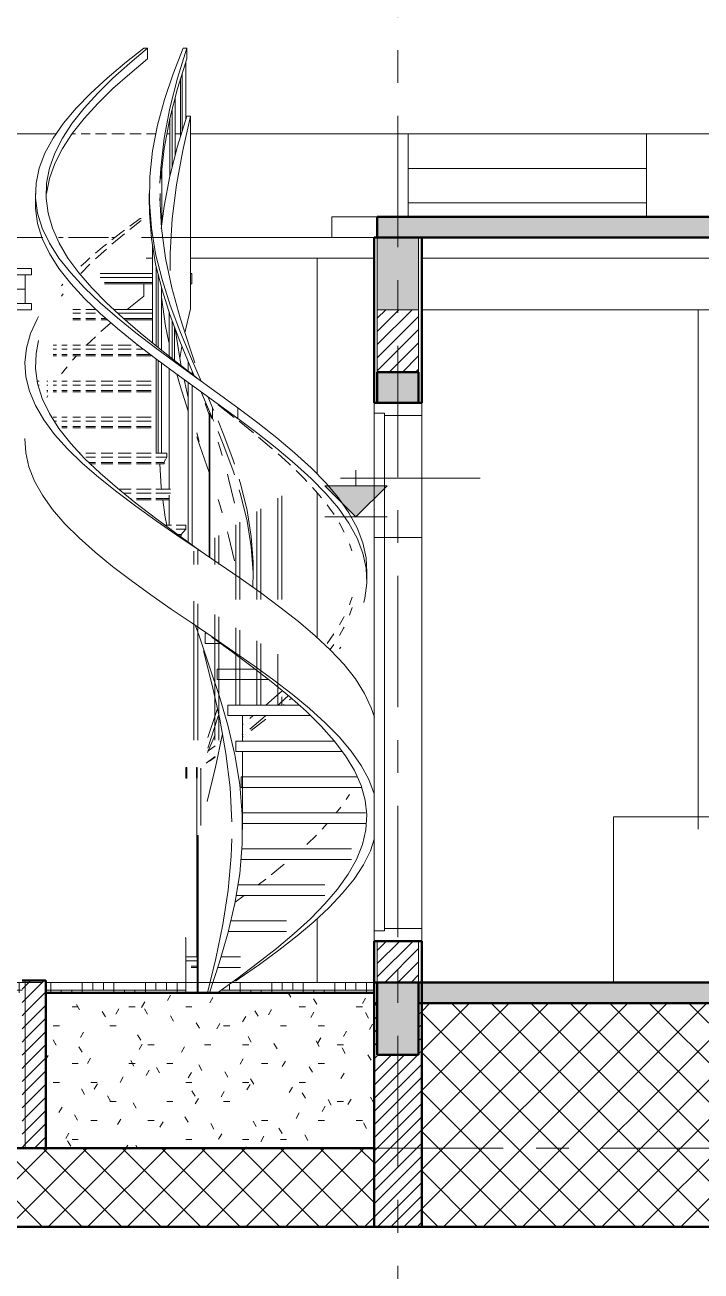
# Model space of a CAD drawing. Header units: millimetres. Extents: x 2164007 to 2324354, y -2513385 to -2308978.
# Drawn here: x 2260670 to 2263934, y -2502604 to -2496583 of the extents above; entities that cross this region are included whole.
import ezdxf

# ---------------------------------------------------------------- set-up
doc = ezdxf.new("R2010")
doc.units = ezdxf.units.MM
doc.linetypes.add('Dash 1_16_', pattern=[3.175, 1.5875, -1.5875])
doc.linetypes.add('Grid Line', pattern=[22.225, 12.7, -3.175, 3.175, -3.175])
for name, color, linetype, lineweight in [('A-DETL-GENF', 8, 'Continuous', 9), ('A-DETL-WIDE', 214, 'Continuous', 50), ('A-FLOR', 8, 'Continuous', 13), ('A-FLOR-HRAL', 8, 'Continuous', 9), ('A-FLOR-PATT', 8, 'Continuous', 13), ('A-GLAZ', 8, 'Continuous', 13), ('A-WALL', 113, 'Continuous', 20), ('A-WALL-PATT', 8, 'Continuous', 50), ('G-ANNO-DIMS', 111, 'Continuous', 9), ('I-FURN', 8, 'Continuous', 9), ('S-BEAM', 8, 'Continuous', 9), ('S-GRID', 8, 'Continuous', 9), ('S-STRS', 8, 'Continuous', 9)]:
    doc.layers.add(name, color=color, linetype=linetype, lineweight=lineweight)
pattern_1 = [(45, (2263822.95, -2498585), (-31.8198, 31.8198), [])]
pattern_2 = [(0, (2263822.95, -2498585), (365.76, 91.44), [30.175, -244.145, 30.175, -244.145, -1463.04]), (0, (2263822.95, -2498585), (365.76, 91.44), [-548.64, 30.175, -518.465, 30.175, -244.145, -640.08]), (0, (2263822.95, -2498585), (365.76, 91.44), [-1371.6, 30.175, -152.705, 30.175, -427.025]), (120, (2263960.11, -2498539.28), (-262.0694, 271.0375), [30.175, -244.145, 30.175, -1707.185]), (120, (2263960.11, -2498539.28), (-262.0694, 271.0375), [-304.495, -244.145, 30.175, -518.465, -914.4]), (120, (2263960.11, -2498539.28), (-262.0694, 271.0375), [-1097.28, 30.175, -244.145, 30.175, -609.905]), (120, (2263960.11, -2498539.28), (-262.0694, 271.0375), [-1401.775, -152.705, 30.175, -427.025]), (240, (2264005.83, -2498356.4), (-103.6906, -362.4775), [30.175, -244.145, 30.175, -1707.185]), (240, (2264005.83, -2498356.4), (-103.6906, -362.4775), [-304.495, -244.145, 30.175, -518.465, -914.4]), (240, (2264005.83, -2498356.4), (-103.6906, -362.4775), [-1097.28, 30.175, -244.145, 30.175, -609.905]), (240, (2264005.83, -2498356.4), (-103.6906, -362.4775), [-1401.775, -152.705, 30.175, -427.025])]

# ---------------------------------------------------------------- blocks, each defined once
blk = doc.blocks.new('Furniture 22 - Furniture 3-1054481-MC B-B')
at = {"layer": 'I-FURN'}
for p, q in [((4111, 800), (5853.6, 800)), ((4111, 0), (4111, 800)), ((6358.6, 800), (6413.6, 800)), ((6918.6, 800), (6973.6, 800)), ((7478.6, 800), (7622.4, 800))]:
    blk.add_line(p, q, dxfattribs=at)
blk = doc.blocks.new('cua so 3200x1850x60 - S4-1124333-mc b-b')
at = {"layer": 'A-GLAZ'}
for p, q in [((2956, 2800), (2956, 2750)), ((2971, 2800), (2956, 2800)), ((3186, 2800), (3171, 2800)), ((3186, 2740), (3186, 2800)), ((2956, 2750), (3006, 2750)), ((2956, 2750), (2956, 2150)), ((3006, 2750), (3006, 2740)), ((3006, 2740), (3186, 2740)), ((3006, 2150), (3006, 2740)), ((3186, 2150), (3186, 2740)), ((2956, 2150), (2956, 250)), ((3006, 2150), (2956, 2150)), ((3006, 2150), (3006, 260)), ((3186, 2150), (3006, 2150)), ((3186, 260), (3186, 2150)), ((3006, 250), (2956, 250)), ((2956, 250), (2956, 200)), ((3186, 260), (3006, 260)), ((3006, 260), (3006, 250)), ((3186, 200), (3186, 260)), ((2956, 200), (3186, 200))]:
    blk.add_line(p, q, dxfattribs=at)
at = {"layer": 'A-GLAZ', "linetype": 'Dash 1_16_', "lineweight": 9}
for p, q in [((2956, 2750), (2956, 1125)), ((2956, 2750), (2956, 2364.4)), ((2956, 1125), (2956, 250)), ((2956, 457.6), (2956, 250))]:
    blk.add_line(p, q, dxfattribs=at)
blk = doc.blocks.new('Railing - 3_4_-1073452-mc b-b')
at = {"layer": 'A-FLOR-HRAL'}
for p, q in [((1996, 3997.3), (1996, 4275.2)), ((1980.9, 3938.8), (1980.9, 4216.8)), ((1969.2, 4170.6), (1969.2, 3892.6))]:
    blk.add_line(p, q, dxfattribs=at)
blk = doc.blocks.new('Railing - 3_4_-1073450-mc b-b')
at = {"layer": 'A-FLOR-HRAL'}
for p, q in [((1931.6, 3660.5), (1931.6, 3938.5)), ((1923.1, 3751), (1923.1, 3811.8))]:
    blk.add_line(p, q, dxfattribs=at)
blk = doc.blocks.new('Railing - 3_4_-1073448-mc b-b')
at = {"layer": 'A-FLOR-HRAL'}
blk.add_line((1885.8, 3561.9), (1885.8, 3089.5), dxfattribs=at)
blk = doc.blocks.new('Railing - 3_4_-1073446-mc b-b')
at = {"layer": 'A-FLOR-HRAL'}
for p, q in [((1904.3, 3074.4), (1904.3, 3457.4)), ((1912.5, 3424.6), (1912.5, 3067.7)), ((1929.7, 3054), (1929.7, 3355.4)), ((1904.3, 2557.1), (1904.3, 3012.4)), ((1912.5, 3006.4), (1912.5, 2557.1)), ((1929.7, 2557.1), (1929.7, 2993.7))]:
    blk.add_line(p, q, dxfattribs=at)
blk = doc.blocks.new('Railing - 3_4_-1073444-mc b-b')
at = {"layer": 'A-FLOR-HRAL'}
for p, q in [((1965.9, 3025.4), (1965.9, 3239.7)), ((1980.8, 3197.5), (1980.8, 3013.7)), ((1992.7, 3004.3), (1992.7, 3165.5)), ((1965.9, 2383.3), (1965.9, 2966.9)), ((1965.9, 2209.5), (1965.9, 2355.2))]:
    blk.add_line(p, q, dxfattribs=at)
blk = doc.blocks.new('Railing - 3_4_-1073442-mc b-b')
at = {"layer": 'A-FLOR-HRAL'}
for p, q in [((2058.5, 2953.2), (2058.5, 2999.8)), ((2077, 2955.7), (2077, 2938.8)), ((2058.5, 2127), (2058.5, 2899.3)), ((2081.3, 2935.5), (2081.3, 2945.7)), ((2077, 2885.9), (2077, 2113.5))]:
    blk.add_line(p, q, dxfattribs=at)
blk = doc.blocks.new('Railing - 3_4_-V1-MC B-B')
at = {"layer": 'A-FLOR-HRAL'}
for p, q in [((2510.6, 1850), (2510.6, 2352)), ((2491.6, 1850), (2491.6, 2340)), ((2491.6, 1340), (2491.6, 1586.2)), ((2510.6, 1340), (2510.6, 1380))]:
    blk.add_line(p, q, dxfattribs=at)
blk = doc.blocks.new('Railing - 3_4_-V2-MC B-B')
at = {"layer": 'A-FLOR-HRAL'}
for p, q in [((2390, 1850), (2390, 2276)), ((2409, 1850), (2409, 2288)), ((2390, 1340), (2390, 1650.2)), ((2409, 1340), (2409, 1638.2))]:
    blk.add_line(p, q, dxfattribs=at)
blk = doc.blocks.new('Railing - 3_4_-V3-MC B-B')
at = {"layer": 'A-FLOR-HRAL'}
for p, q in [((2288.4, 1850), (2288.4, 2212)), ((2307.4, 1850), (2307.4, 2224)), ((2288.4, 1340), (2288.4, 1714.2)), ((2307.4, 1340), (2307.4, 1702.2))]:
    blk.add_line(p, q, dxfattribs=at)
blk = doc.blocks.new('Railing - 3_4_-V4-MC B-B')
at = {"layer": 'A-FLOR-HRAL'}
for p, q in [((2186.8, 2020), (2186.8, 2148.1)), ((2205.8, 2020), (2205.8, 2160.1)), ((2186.8, 1170), (2186.8, 1778.1)), ((2205.8, 1170), (2205.8, 1766.1))]:
    blk.add_line(p, q, dxfattribs=at)
blk = doc.blocks.new('Railing - 3_4_-V5-MC B-B')
at = {"layer": 'A-FLOR-HRAL'}
for p, q in [((2085.2, 2020), (2085.2, 2084.1)), ((2104.2, 2020), (2104.2, 2096.1)), ((2085.2, 1170), (2085.2, 1842.1)), ((2104.2, 1170), (2104.2, 1830.1))]:
    blk.add_line(p, q, dxfattribs=at)
blk = doc.blocks.new('Railing - 3_4_-1073440-mc b-b')
at = {"layer": 'A-FLOR-HRAL'}
for p, q in [((2163.5, 2749.9), (2159.3, 2749.9)), ((2159.3, 2055.7), (2159.3, 2749.9)), ((2172.8, 2725.5), (2163.5, 2749.9)), ((2163.5, 2052.9), (2163.5, 2749.9))]:
    blk.add_line(p, q, dxfattribs=at)
blk = doc.blocks.new('Railing - 3_4_-1073438-mc b-b')
at = {"layer": 'A-FLOR-HRAL'}
for p, q in [((2046.4, 4168.8), (2046.4, 4446.7)), ((2021.5, 4365.4), (2021.5, 4087.5)), ((2028.8, 4111.4), (2028.8, 4389.4))]:
    blk.add_line(p, q, dxfattribs=at)
blk = doc.blocks.new('Railing - 3_4_-1073436-mc b-b')
at = {"layer": 'A-FLOR-HRAL'}
for p, q in [((2119.4, 1036.2), (2116.9, 1029.7)), ((2119.4, 759.1), (2119.4, 1036.2)), ((2099.4, 987.4), (2099.4, 123.8)), ((2100.4, 123.8), (2100.4, 987.4))]:
    blk.add_line(p, q, dxfattribs=at)
blk = doc.blocks.new('Railing - Railing-1073165-mc b-b')
for name in ['Railing - 3_4_-1073438-mc b-b', 'Railing - 3_4_-1073452-mc b-b', 'Railing - 3_4_-1073450-mc b-b', 'Railing - 3_4_-1073448-mc b-b', 'Railing - 3_4_-1073446-mc b-b', 'Railing - 3_4_-1073444-mc b-b', 'Railing - 3_4_-1073442-mc b-b', 'Railing - 3_4_-1073440-mc b-b', 'Railing - 3_4_-V1-MC B-B', 'Railing - 3_4_-V2-MC B-B', 'Railing - 3_4_-V3-MC B-B', 'Railing - 3_4_-V4-MC B-B', 'Railing - 3_4_-V5-MC B-B', 'Railing - 3_4_-1073436-mc b-b']:
    blk.add_blockref(name, (0, 0))
blk = doc.blocks.new('Top Rail Type - Top Rail_Internal_-1073175-mc b-b')
at = {"layer": 'A-FLOR-HRAL'}
for p, q in [((2034, 4514.4), (2051.6, 4514.4)), ((2051.6, 4514.4), (2051.6, 4463.6)), ((1870, 3811.7), (1870, 3760.9)), ((2140.3, 2797.9), (2159.3, 2742.3)), ((2176.3, 2776.3), (2154.1, 2828.2)), ((2176.3, 2725.5), (2176.3, 2776.3)), ((2181.6, 2763.6), (2176.3, 2776.3)), ((2176.3, 2776.3), (2176.3, 2725.5)), ((2172.8, 2725.5), (2176.3, 2725.5)), ((2176.3, 2725.5), (2172.8, 2725.5)), ((2176.3, 2725.5), (2181.6, 2712.8)), ((2371.6, 1947.6), (2371.6, 1998.4)), ((2199.1, 1323.9), (2152.3, 1183.1)), ((2213.4, 1259.2), (2212.4, 1256.7)), ((2187.8, 1197.1), (2151.4, 1111.6)), ((2097.6, 1038.2), (2097.6, 987.4)), ((2102.3, 1038.2), (2097.6, 1038.2)), ((2102.3, 987.4), (2102.3, 1038.2)), ((2097.6, 987.4), (2100.4, 987.4)), ((2100.8, 987.4), (2102.3, 987.4))]:
    blk.add_line(p, q, dxfattribs=at)
at = {"layer": 'A-FLOR-HRAL', "flags": 128}
for points in [[(2120.3, 2906.2), (2069.2, 3024.6), (2018, 3148.8), (1971.6, 3272.9), (1932, 3397.1), (1901.1, 3521.2), (1880.3, 3645.4), (1870.7, 3769.5), (1872.5, 3893.7), (1885.8, 4017.8), (1910, 4142), (1943.8, 4266.1), (1985.8, 4390.3), (2034, 4514.4)], [(2051.6, 4514.4), (2007.2, 4369.6), (1969.9, 4224.7), (1942, 4079.9), (1925.4, 3935), (1921.6, 3862.5)], [(2051.6, 4463.6), (2007.2, 4318.8), (1969.9, 4173.9), (1942, 4029.1), (1925.4, 3884.2)], [(1870.4, 3794.9), (1870.7, 3718.7), (1880.3, 3594.6), (1901.1, 3470.4), (1932, 3346.3), (1971.6, 3222.1), (2018, 3098), (2069.2, 2973.8), (2087.8, 2930.4)], [(1920.9, 3790.2), (1929, 3645.4), (1949.2, 3500.5), (1980, 3355.7), (2019.7, 3210.8), (2065.7, 3066), (2090.2, 2993.6)], [(2121.4, 2852.9), (2122.8, 2849.7), (2176.3, 2725.5)], [(2281.3, 2504.1), (2273.2, 2528), (2227.2, 2652.2), (2202.7, 2713.1)], [(2202.7, 2662.3), (2227.2, 2601.4), (2273.2, 2477.2), (2281.3, 2453.3)], [(2202.6, 2611.1), (2212.1, 2580.7), (2222.3, 2547)], [(2248.2, 2455.7), (2253.4, 2435.8), (2281.4, 2316)], [(2371.5, 1986.4), (2371.2, 2031.4), (2362.4, 2155.6), (2342.4, 2279.7), (2312.2, 2403.9), (2304.2, 2431.6)], [(2304.2, 2380.8), (2312.2, 2353.1), (2342.4, 2228.9), (2362.4, 2104.8), (2371.2, 1980.6), (2371.1, 1909.8)], [(2205.9, 1294.7), (2200.4, 1277.1), (2152.3, 1132.3)]]:
    blk.add_lwpolyline(points, dxfattribs=at)
blk = doc.blocks.new('Top Rail Type - Top Rail_Internal_-1073186-mc b-b')
at = {"layer": 'A-FLOR-HRAL'}
for p, q in [((1844, 4514.4), (1861.6, 4514.4)), ((1861.6, 4514.4), (1861.6, 4463.6)), ((1320.8, 3811.7), (1320.8, 3760.9)), ((2202.3, 2791.3), (2280.8, 2730)), ((2297.7, 2725.5), (2297.7, 2776.3)), ((2297.7, 2776.3), (2297.7, 2725.5)), ((2293.4, 2725.5), (2297.7, 2725.5)), ((2297.7, 2725.5), (2293.4, 2725.5)), ((2303.8, 2711.8), (2373.4, 2655.8)), ((2837.2, 2119), (2848.5, 2086.1)), ((2920.8, 1947.6), (2920.8, 1998.4)), ((2761.7, 1684.2), (2729, 1638.4)), ((2761.7, 1633.4), (2744.2, 1608.3)), ((2794.9, 1619.4), (2788.9, 1611.4)), ((2521.3, 1343.6), (2517.6, 1340.5)), ((2555.9, 1372.8), (2548, 1366.1)), ((2372.7, 1289.7), (2355.2, 1275.4)), ((2432.5, 1272), (2362.5, 1218.1)), ((2323.5, 1249.9), (2319.7, 1246.8)), ((2216, 1165.3), (2212.2, 1162.3)), ((2323.5, 1199.1), (2319.6, 1196)), ((2323.6, 1188.9), (2319.8, 1186)), ((2187.7, 1092.5), (2145.3, 1059.8)), ((2187.7, 1143.3), (2153.8, 1117.2)), ((2187.7, 1089.3), (2160.5, 1069.6)), ((2046.7, 1038.2), (2046.7, 987.4)), ((2051.4, 1038.2), (2046.7, 1038.2)), ((2051.4, 987.4), (2051.4, 1038.2)), ((2046.7, 987.4), (2049.8, 987.4)), ((2049.9, 987.4), (2051.4, 987.4))]:
    blk.add_line(p, q, dxfattribs=at)
at = {"layer": 'A-FLOR-HRAL', "flags": 128}
for points in [[(2297.7, 2776.3), (2198.7, 2848.7), (2098.5, 2921.1), (1998.6, 2993.6), (1900.6, 3066), (1806.1, 3138.4), (1716.5, 3210.8), (1633.3, 3283.2), (1557.7, 3355.7), (1491, 3428.1), (1434.3, 3500.5), (1388.3, 3572.9), (1353.8, 3645.4), (1331.4, 3717.8), (1321.4, 3790.2), (1323.9, 3862.6), (1339, 3935), (1366.4, 4007.5), (1405.6, 4079.9), (1456.1, 4152.3), (1517.1, 4224.7), (1587.5, 4297.1), (1666.3, 4369.6), (1752.3, 4442), (1844, 4514.4)], [(1861.6, 4514.4), (1775.7, 4442), (1695.2, 4369.6), (1621.4, 4297.1), (1555.4, 4224.7), (1498.3, 4152.3), (1451.1, 4079.9), (1414.3, 4007.5), (1388.7, 3935), (1374.5, 3862.6), (1372.1, 3790.2), (1381.5, 3717.8), (1402.5, 3645.4), (1434.8, 3572.9), (1477.9, 3500.5), (1531, 3428.1), (1593.5, 3355.7), (1664.2, 3283.2), (1742.2, 3210.8), (1826, 3138.4), (1914.6, 3066), (2006.3, 2993.6), (2099.9, 2921.1)], [(1861.6, 4463.6), (1775.7, 4391.2), (1695.2, 4318.8), (1621.4, 4246.3), (1555.4, 4173.9), (1498.3, 4101.5), (1451.1, 4029.1), (1414.3, 3956.7), (1388.7, 3884.2), (1374.5, 3811.8)], [(1320.9, 3769.9), (1321.4, 3739.4), (1331.4, 3667), (1353.8, 3594.6), (1388.3, 3522.1), (1434.3, 3449.7), (1491, 3377.3), (1557.7, 3304.9), (1633.3, 3232.4), (1716.5, 3160), (1806.1, 3087.6), (1900.6, 3015.2), (1998.6, 2942.8), (2098.5, 2870.3), (2198.7, 2797.9), (2297.7, 2725.5)], [(2920.4, 1979.7), (2917.3, 2052.1), (2901.8, 2124.5), (2873.9, 2196.9), (2834.2, 2269.4), (2783.3, 2341.8), (2722, 2414.2), (2651.3, 2486.6), (2572.1, 2559), (2485.9, 2631.5), (2394, 2703.9), (2297.7, 2776.3)], [(2297.7, 2725.5), (2394, 2653.1), (2485.9, 2580.7), (2572.1, 2508.2), (2651.3, 2435.8), (2722, 2363.4), (2783.3, 2291), (2834.2, 2218.6), (2873.9, 2146.1), (2901.8, 2073.7), (2917.3, 2001.3), (2920.4, 1928.9), (2910.8, 1856.5), (2905.9, 1836)], [(2398.1, 2635.4), (2462.7, 2580.7), (2465.7, 2578.1)], [(2492, 2555.1), (2543.5, 2508.2), (2552.3, 2499.9)], [(2579.4, 2474), (2617.6, 2435.8), (2631.6, 2421.2)], [(2658.9, 2391.8), (2683.8, 2363.4), (2702.1, 2341.6)], [(2728.8, 2307.8), (2741.3, 2291), (2762.6, 2260.5)], [(2787.8, 2220.5), (2788.9, 2218.6), (2811.9, 2176.4)], [(2849.3, 1862.5), (2840.1, 1834.8), (2836.5, 1825.2)], [(2849.3, 1811.7), (2840.1, 1784), (2836.5, 1774.4)], [(2811, 1767.7), (2808.3, 1762.4), (2789, 1727.5)], [(2811, 1716.9), (2808.3, 1711.6), (2789, 1676.7)], [(2513.2, 1409.9), (2502.5, 1400.3), (2433.7, 1340.5)], [(2542.6, 1386.1), (2502.5, 1349.5), (2492.4, 1340.5)], [(2433.7, 1289.7), (2418.8, 1277.1), (2355.2, 1224.6)]]:
    blk.add_lwpolyline(points, dxfattribs=at)
blk = doc.blocks.new('Floors 3 - Floors 3-1078498-mc b-b')
at = {"layer": 'A-FLOR'}
blk.add_line((1271, 3280), (1271, 3420), dxfattribs=at)
blk = doc.blocks.new('Floors 6 - Floors 3-1090177-mc b-b')
at = {"layer": 'A-FLOR'}
for p, q in [((-4859, 3450), (1301, 3450)), ((1301, 3420), (1301, 3450)), ((1301, 3420), (-4859, 3420)), ((-4859, 3280), (1301, 3280)), ((1301, 3250), (1301, 3280)), ((1301, 3250), (-4859, 3250))]:
    blk.add_line(p, q, dxfattribs=at)
blk = doc.blocks.new('Spot Elevations - M_Spot Elevation - Exterior Filled 2-332856-MC B-B')
at = {"layer": 'G-ANNO-DIMS'}
blk.add_hatch(color=256, dxfattribs=at).paths.add_polyline_path([(-732.3, 150), (-882.3, 0), (-1032.3, 150)], flags=0)
for p, q in [((-957.3, 187.5), (-282.3, 187.5)), ((-882.3, 150), (-882.3, 225)), ((-882.3, 0), (-1032.3, 150)), ((-1032.3, 150), (-732.3, 150)), ((-732.3, 150), (-882.3, 0)), ((-1032.3, 0), (-732.3, 0))]:
    blk.add_line(p, q, dxfattribs=at)

msp = doc.modelspace()

# ---------------------------------------------------------------- hatches: boundary and pattern name
at = {"layer": 'A-DETL-GENF'}
for points in [[(2262570.7, -2498410), (2262570.7, -2498260.8), (2262370.7, -2498260.8), (2262370.7, -2498410), (2262543, -2498410)], [(2262370.7, -2501560), (2262570.7, -2501560), (2262570.7, -2501210), (2262370.7, -2501210), (2262370.7, -2501463.9)]]:
    msp.add_hatch(color=7, dxfattribs=at).paths.add_polyline_path(points, flags=0)
h = msp.add_hatch(dxfattribs=at)
h.set_pattern_fill('FP_16', style=0, pattern_type=2)
h.set_pattern_definition([(45, (2263822.95, -2498585), (-95.4594, 95.4594), []), (135, (2263822.95, -2498585), (-95.4594, -95.4594), [])])
h.paths.add_polyline_path([(2273930.7, -2502390), (2273930.7, -2502010), (2271485.7, -2502010), (2271485.7, -2502390), (2272060.9, -2502390)], flags=0)
h.paths.add_polyline_path([(2252470.7, -2502390), (2262355.7, -2502390), (2262355.7, -2502010), (2252470.7, -2502010)], flags=0)
h.paths.add_polyline_path([(2271255.7, -2502390), (2271255.7, -2501310), (2268995.7, -2501310), (2268995.7, -2501560), (2268795.7, -2501560), (2268795.7, -2501310), (2262585.7, -2501310), (2262585.7, -2502390), (2266622.1, -2502390)], flags=0)
h = msp.add_hatch(dxfattribs=at)
h.set_pattern_fill('FP_1', style=0, pattern_type=2)
h.set_pattern_definition(pattern_1)
h.paths.add_polyline_path([(2262355.7, -2502390), (2262585.7, -2502390), (2262585.7, -2501310), (2262570.7, -2501310), (2262570.7, -2501560), (2262370.7, -2501560), (2262370.7, -2501310), (2262355.7, -2501310), (2262355.7, -2501463.9)], flags=0)
at = {"layer": 'A-FLOR-PATT', "lineweight": 13}
msp.add_hatch(color=256, dxfattribs=at).paths.add_polyline_path([(2271470.7, -2497610), (2271470.7, -2497510), (2262370.7, -2497510), (2262370.7, -2497610), (2271381, -2497610)], flags=0)
at = {"layer": 'A-FLOR-PATT', "lineweight": 9}
h = msp.add_hatch(dxfattribs=at)
h.set_pattern_fill('FP_15', color=256, style=0, pattern_type=2)
h.set_pattern_definition(pattern_2)
h.paths.add_polyline_path([(2266622.1, -2501310), (2268795.7, -2501310), (2268795.7, -2501210), (2262570.7, -2501210), (2262570.7, -2501310), (2265942.2, -2501310)], flags=0)
h.paths.add_polyline_path([(2271270.7, -2501310), (2271270.7, -2501210), (2268995.7, -2501210), (2268995.7, -2501310), (2271255.7, -2501310)], flags=0)
h = msp.add_hatch(dxfattribs=at)
h.set_pattern_fill('FP_15', color=256, style=0, pattern_type=2)
h.set_pattern_definition(pattern_2)
h.paths.add_polyline_path([(2261183.2, -2502010), (2262355.7, -2502010), (2262355.7, -2501260), (2260770.7, -2501260), (2260770.7, -2502010)], flags=0)
at = {"layer": 'A-WALL-PATT', "lineweight": 9}
h = msp.add_hatch(dxfattribs=at)
h.set_pattern_fill('FP_1', color=256, style=0, pattern_type=2)
h.set_pattern_definition(pattern_1)
h.paths.add_polyline_path([(2262570.7, -2501210), (2262570.7, -2501010), (2262370.7, -2501010), (2262370.7, -2501210), (2262543, -2501210)], flags=0)
h.paths.add_polyline_path([(2262504.3, -2498260.8), (2262570.7, -2498260.8), (2262570.7, -2497960), (2262370.7, -2497960), (2262370.7, -2498260.8)], flags=0)
h = msp.add_hatch(dxfattribs=at)
h.set_pattern_fill('FP_14', color=256, style=0, pattern_type=2)
h.set_pattern_definition([(0, (2262470.66, -2502010), (152.4, 152.4), [152.4, -152.4]), (0, (2262470.66, -2501959.2), (152.4, 152.4), [152.4, -152.4]), (0, (2262470.66, -2501908.4), (152.4, 152.4), [152.4, -152.4]), (0, (2262470.66, -2501857.6), (152.4, 152.4), [152.4, -152.4]), (90, (2262470.66, -2501857.6), (-152.4, 152.4), [152.4, -152.4]), (90, (2262521.46, -2501857.6), (-152.4, 152.4), [152.4, -152.4]), (90, (2262572.26, -2501857.6), (-152.4, 152.4), [152.4, -152.4]), (90, (2262623.06, -2501857.6), (-152.4, 152.4), [152.4, -152.4])])
h.paths.add_polyline_path([(2255744.4, -2501710), (2258170.7, -2501710), (2258170.7, -2501560), (2258470.7, -2501560), (2258470.7, -2501410), (2258770.7, -2501410), (2258770.7, -2501260), (2260655.7, -2501260), (2260655.7, -2501210), (2255155.7, -2501210), (2255155.7, -2501710)], flags=0)
h.paths.add_polyline_path([(2262140.7, -2501260), (2262355.7, -2501260), (2262355.7, -2501210), (2261677.3, -2501210), (2261603.4, -2501260), (2262080.7, -2501260)], flags=0)
h.paths.add_polyline_path([(2261311.3, -2501260), (2261442.9, -2501260), (2261442.9, -2501210), (2260770.7, -2501210), (2260770.7, -2501260), (2261183.2, -2501260)], flags=0)
h = msp.add_hatch(dxfattribs=at)
h.set_pattern_fill('FP_1', color=256, style=0, pattern_type=2)
h.set_pattern_definition(pattern_1)
h.paths.add_polyline_path([(2260655.7, -2502010), (2260670.7, -2502010), (2260670.7, -2501200), (2260655.7, -2501200), (2260655.7, -2501954.2)], flags=0)
h = msp.add_hatch(dxfattribs=at)
h.set_pattern_fill('FP_1', color=256, style=0, pattern_type=2)
h.set_pattern_definition(pattern_1)
h.paths.add_polyline_path([(2260670.7, -2502010), (2260770.7, -2502010), (2260770.7, -2501200), (2260670.7, -2501200), (2260670.7, -2501954.7)], flags=0)
at = {"layer": 'S-BEAM'}
msp.add_hatch(color=256, dxfattribs=at).paths.add_polyline_path([(2262370.7, -2497960), (2262570.7, -2497960), (2262570.7, -2497610), (2262370.7, -2497610), (2262370.7, -2497634.9)], flags=0)

# ---------------------------------------------------------------- linework, layer by layer
at = {"layer": 'A-DETL-WIDE'}
for p, q in [((2262570.7, -2498260.8), (2262370.7, -2498260.8)), ((2262370.7, -2498260.8), (2262370.7, -2498410)), ((2262570.7, -2498410), (2262570.7, -2498260.8)), ((2262370.7, -2498410), (2262570.7, -2498410)), ((2262370.7, -2501210), (2262370.7, -2501560)), ((2262570.7, -2501210), (2262370.7, -2501210)), ((2262570.7, -2501560), (2262570.7, -2501210)), ((2262355.7, -2501310), (2262355.7, -2502390)), ((2262370.7, -2501310), (2262355.7, -2501310)), ((2262585.7, -2501310), (2262570.7, -2501310)), ((2268795.7, -2501310), (2262585.7, -2501310)), ((2262585.7, -2502390), (2262585.7, -2501310)), ((2262370.7, -2501560), (2262570.7, -2501560)), ((2262355.7, -2502010), (2252470.7, -2502010)), ((2252470.7, -2502390), (2262355.7, -2502390)), ((2262355.7, -2502390), (2262585.7, -2502390)), ((2262585.7, -2502390), (2271255.7, -2502390))]:
    msp.add_line(p, q, dxfattribs=at)
at = {"layer": 'A-FLOR'}
for p, q in [((2262520.7, -2497110), (2263670.7, -2497110)), ((2262150.7, -2497510), (2262150.7, -2497610)), ((2262150.7, -2497510), (2262370.7, -2497510)), ((2261255.8, -2497610), (2261279.6, -2497610)), ((2261468.9, -2497610), (2262355.7, -2497610)), ((2261468.9, -2497610), (2261468.9, -2497710)), ((2261285.5, -2497710), (2261255.8, -2497710)), ((2262355.7, -2497710), (2261468.9, -2497710)), ((2267355.7, -2497710), (2262585.7, -2497710)), ((2254570.7, -2497860), (2260670.7, -2497860)), ((2260670.7, -2497860), (2260670.7, -2497930))]:
    msp.add_line(p, q, dxfattribs=at)
at = {"layer": 'A-FLOR', "lineweight": 50}
for p, q in [((2271470.7, -2497510), (2262370.7, -2497510)), ((2262370.7, -2497510), (2262370.7, -2497610)), ((2262370.7, -2497610), (2268805.7, -2497610)), ((2268795.7, -2501210), (2262570.7, -2501210)), ((2262355.7, -2501260), (2260770.7, -2501260)), ((2262355.7, -2501310), (2262355.7, -2501260))]:
    msp.add_line(p, q, dxfattribs=at)
at = {"layer": 'A-WALL'}
for p, q in [((2260819.4, -2497110), (2255155.7, -2497110)), ((2260913.8, -2497110), (2260897.1, -2497110)), ((2260984, -2497110), (2260940.6, -2497110)), ((2261063.4, -2497110), (2261010.9, -2497110)), ((2261150.7, -2497110), (2261089.9, -2497110)), ((2261231.3, -2497110), (2261176.3, -2497110)), ((2261301.5, -2497110), (2261255.9, -2497110)), ((2261368.9, -2497110), (2261355.4, -2497110)), ((2261421.2, -2497110), (2261395.7, -2497110)), ((2262520.7, -2497110), (2261468.9, -2497110)), ((2262520.7, -2497510), (2262520.7, -2497110)), ((2267355.7, -2497110), (2263670.7, -2497110)), ((2263670.7, -2497110), (2263670.7, -2497443.3)), ((2260736.7, -2497610), (2255155.7, -2497610)), ((2260854, -2497610), (2260831, -2497610)), ((2260913.8, -2497610), (2260880.3, -2497610)), ((2260984, -2497610), (2260940.6, -2497610)), ((2261063.4, -2497610), (2261010.9, -2497610)), ((2261104.8, -2497610), (2261089.9, -2497610)), ((2262370.7, -2497960), (2262370.7, -2497610)), ((2262570.7, -2497610), (2262570.7, -2497960)), ((2262080.7, -2498753.8), (2262080.7, -2497710)), ((2262570.7, -2497960), (2262370.7, -2497960)), ((2263920.7, -2500470), (2263920.7, -2497960)), ((2262080.7, -2499543.3), (2262080.7, -2498843.4)), ((2262080.7, -2501210), (2262080.7, -2500901.8)), ((2260770.7, -2501210), (2261442.9, -2501210)), ((2262355.7, -2501210), (2261677.3, -2501210))]:
    msp.add_line(p, q, dxfattribs=at)
at = {"layer": 'A-WALL', "lineweight": 50}
for p, q in [((2262355.7, -2497610), (2262355.7, -2498410)), ((2262370.7, -2497610), (2262355.7, -2497610)), ((2262585.7, -2498410), (2262585.7, -2497610)), ((2262355.7, -2498410), (2262370.7, -2498410)), ((2262570.7, -2498410), (2262585.7, -2498410)), ((2262355.7, -2501010), (2262355.7, -2501260)), ((2262585.7, -2501010), (2262355.7, -2501010)), ((2262585.7, -2501310), (2262585.7, -2501010)), ((2260770.7, -2501200), (2260655.7, -2501200)), ((2260770.7, -2502010), (2260770.7, -2501200)), ((2262355.7, -2501210), (2262370.7, -2501210))]:
    msp.add_line(p, q, dxfattribs=at)
at = {"layer": 'A-WALL', "lineweight": 13}
for p, q in [((2262370.7, -2498260.8), (2262370.7, -2497960)), ((2262570.7, -2498260.8), (2262570.7, -2497960)), ((2262370.7, -2501210), (2262370.7, -2501010)), ((2262570.7, -2501210), (2262570.7, -2501010)), ((2260670.7, -2501200), (2260670.7, -2502010))]:
    msp.add_line(p, q, dxfattribs=at)
at = {"layer": 'S-BEAM', "lineweight": 30}
msp.add_line((2262570.7, -2497610), (2262370.7, -2497610), dxfattribs=at)
at = {"layer": 'S-BEAM'}
for p, q in [((2262370.7, -2497610), (2262370.7, -2497960)), ((2262570.7, -2497960), (2262570.7, -2497610)), ((2262370.7, -2497960), (2262570.7, -2497960)), ((2267355.7, -2497960), (2262585.7, -2497960))]:
    msp.add_line(p, q, dxfattribs=at)
at = {"layer": 'S-GRID', "linetype": 'Grid Line', "ltscale": 50}
for p, q in [((2262470.7, -2504324.8), (2262470.7, -2491371.6)), ((2250120, -2497610), (2279003.1, -2497610)), ((2250120, -2501210), (2279003.1, -2501210)), ((2250120, -2502010), (2279003.1, -2502010))]:
    msp.add_line(p, q, dxfattribs=at)
at = {"layer": 'S-STRS'}
for p, q in [((2261468.9, -2497024.3), (2261451.3, -2497024.3)), ((2261468.9, -2497955.3), (2261468.9, -2497024.3)), ((2262520.7, -2497276.7), (2263670.7, -2497276.7)), ((2262520.7, -2497443.3), (2263670.7, -2497443.3)), ((2263670.7, -2497510), (2263670.7, -2497443.3)), ((2261226.2, -2497518.7), (2261175.7, -2497555.7)), ((2261175.8, -2497571.9), (2261231, -2497528.5)), ((2261231.3, -2497518.7), (2261226.2, -2497518.7)), ((2261089.3, -2497643.4), (2261150.6, -2497592.3)), ((2261010.1, -2497714.2), (2261063.3, -2497666)), ((2260939.6, -2497783.9), (2260983.8, -2497739.3)), ((2260852.8, -2497835.6), (2260846, -2497843.2)), ((2261033.6, -2497783.8), (2261285.5, -2497783.8)), ((2261033.6, -2497802.9), (2261285.5, -2497802.9)), ((2261285.5, -2497828.3), (2261054, -2497828.3)), ((2261285.5, -2497834.6), (2261054, -2497834.6)), ((2261243.8, -2497894.6), (2261243.8, -2497834.6)), ((2261468.8, -2497783.8), (2261475.7, -2497783.8)), ((2261475.7, -2497834.6), (2261468.8, -2497834.6)), ((2261475.7, -2497834.6), (2261475.7, -2497783.8)), ((2260846.3, -2497893.4), (2260853.8, -2497883.4)), ((2261163.6, -2497957.6), (2261243.8, -2497894.6)), ((2260900.4, -2497957.6), (2260937.4, -2497957.6)), ((2260964.3, -2497957.6), (2261011, -2497957.6)), ((2261097.2, -2497957.6), (2261285.5, -2497957.6)), ((2261441.9, -2498071.8), (2261468.9, -2497955.3)), ((2260900.4, -2497976.7), (2260937.4, -2497976.7)), ((2260937.4, -2498002.1), (2260900.4, -2498002.1)), ((2260937.4, -2498008.4), (2260900.4, -2498008.4)), ((2260964.3, -2497976.7), (2261011, -2497976.7)), ((2261011, -2498002.1), (2260964.3, -2498002.1)), ((2261011, -2498008.4), (2260964.3, -2498008.4)), ((2261061.2, -2498002.1), (2261037.8, -2498002.1)), ((2261068.5, -2498008.4), (2261037.8, -2498008.4)), ((2261117.7, -2497976.7), (2261285.5, -2497976.7)), ((2261285.5, -2498002.1), (2261145.2, -2498002.1)), ((2261285.5, -2498008.4), (2261152.6, -2498008.4)), ((2260805.4, -2498131.4), (2260821.4, -2498131.4)), ((2260847.1, -2498131.4), (2260873.8, -2498131.4)), ((2260900.4, -2498131.4), (2260937.4, -2498131.4)), ((2260964.3, -2498131.4), (2261011, -2498131.4)), ((2261037.8, -2498131.4), (2261093.3, -2498131.4)), ((2261119.6, -2498131.4), (2261183, -2498131.4)), ((2261208.3, -2498131.4), (2261217.6, -2498131.4)), ((2261416.8, -2498194.7), (2261427.9, -2498137.7)), ((2260805.4, -2498150.5), (2260821.4, -2498150.5)), ((2260821.4, -2498175.9), (2260805.4, -2498175.9)), ((2260821.4, -2498182.2), (2260805.4, -2498182.2)), ((2260847.1, -2498150.5), (2260873.8, -2498150.5)), ((2260873.8, -2498175.9), (2260847.1, -2498175.9)), ((2260873.8, -2498182.2), (2260847.1, -2498182.2)), ((2260899.3, -2498203.9), (2260918.6, -2498182.2)), ((2260900.4, -2498150.5), (2260937.4, -2498150.5)), ((2260937.4, -2498175.9), (2260900.4, -2498175.9)), ((2260937.4, -2498182.2), (2260900.4, -2498182.2)), ((2260964.3, -2498150.5), (2261011, -2498150.5)), ((2261011, -2498175.9), (2260964.3, -2498175.9)), ((2261011, -2498182.2), (2260964.3, -2498182.2)), ((2261037.8, -2498150.5), (2261093.3, -2498150.5)), ((2261093.3, -2498175.9), (2261037.8, -2498175.9)), ((2261093.3, -2498182.2), (2261037.8, -2498182.2)), ((2261119.6, -2498150.5), (2261183, -2498150.5)), ((2261183, -2498175.9), (2261119.6, -2498175.9)), ((2261183, -2498182.2), (2261119.6, -2498182.2)), ((2261208.3, -2498150.5), (2261242.4, -2498150.5)), ((2261275.6, -2498175.9), (2261208.3, -2498175.9)), ((2261278.5, -2498182.2), (2261208.3, -2498182.2)), ((2260729.7, -2498305.2), (2260738.6, -2498305.2)), ((2260775.9, -2498305.2), (2260780.9, -2498305.2)), ((2260805.4, -2498305.2), (2260821.4, -2498305.2)), ((2260847.1, -2498305.2), (2260873.8, -2498305.2)), ((2260900.4, -2498305.2), (2260937.4, -2498305.2)), ((2260964.3, -2498305.2), (2261011, -2498305.2)), ((2261037.8, -2498305.2), (2261093.3, -2498305.2)), ((2261119.6, -2498305.2), (2261183, -2498305.2)), ((2261208.3, -2498305.2), (2261278.5, -2498305.2)), ((2260733.8, -2498324.3), (2260738.6, -2498324.3)), ((2260775.1, -2498382.9), (2260779.7, -2498373.9)), ((2260775.9, -2498324.3), (2260780.9, -2498324.3)), ((2260780.9, -2498349.7), (2260775.9, -2498349.7)), ((2260780.9, -2498356), (2260775.9, -2498356)), ((2260805.4, -2498324.3), (2260821.4, -2498324.3)), ((2260821.4, -2498349.7), (2260805.4, -2498349.7)), ((2260821.4, -2498356), (2260805.4, -2498356)), ((2260847.1, -2498324.3), (2260873.8, -2498324.3)), ((2260873.8, -2498349.7), (2260847.1, -2498349.7)), ((2260873.8, -2498356), (2260847.1, -2498356)), ((2260900.4, -2498324.3), (2260937.4, -2498324.3)), ((2260937.4, -2498349.7), (2260900.4, -2498349.7)), ((2260937.4, -2498356), (2260900.4, -2498356)), ((2260964.3, -2498324.3), (2261011, -2498324.3)), ((2261011, -2498349.7), (2260964.3, -2498349.7)), ((2261011, -2498356), (2260964.3, -2498356)), ((2261037.8, -2498324.3), (2261093.3, -2498324.3)), ((2261093.3, -2498349.7), (2261037.8, -2498349.7)), ((2261093.3, -2498356), (2261037.8, -2498356)), ((2261119.6, -2498324.3), (2261183, -2498324.3)), ((2261183, -2498349.7), (2261119.6, -2498349.7)), ((2261183, -2498356), (2261119.6, -2498356)), ((2261208.3, -2498324.3), (2261278.5, -2498324.3)), ((2261278.5, -2498349.7), (2261208.3, -2498349.7)), ((2261278.5, -2498356), (2261208.3, -2498356)), ((2260805.4, -2498479), (2260821.4, -2498479)), ((2260812, -2498498.1), (2260821.4, -2498498.1)), ((2260847.1, -2498479), (2260873.8, -2498479)), ((2260847.1, -2498498.1), (2260873.8, -2498498.1)), ((2260900.4, -2498479), (2260937.4, -2498479)), ((2260900.4, -2498498.1), (2260937.4, -2498498.1)), ((2260964.3, -2498479), (2261011, -2498479)), ((2260964.3, -2498498.1), (2261011, -2498498.1)), ((2261037.8, -2498479), (2261093.3, -2498479)), ((2261037.8, -2498498.1), (2261093.3, -2498498.1)), ((2261119.6, -2498479), (2261183, -2498479)), ((2261119.6, -2498498.1), (2261183, -2498498.1)), ((2261208.3, -2498479), (2261278.5, -2498479)), ((2261208.3, -2498498.1), (2261278.5, -2498498.1)), ((2261302.3, -2498479), (2261304, -2498479)), ((2261302.3, -2498498.1), (2261304, -2498498.1)), ((2260873.8, -2498523.5), (2260847.1, -2498523.5)), ((2260873.8, -2498529.8), (2260847.1, -2498529.8)), ((2260937.4, -2498523.5), (2260900.4, -2498523.5)), ((2260937.4, -2498529.8), (2260900.4, -2498529.8)), ((2261011, -2498523.5), (2260964.3, -2498523.5)), ((2261011, -2498529.8), (2260964.3, -2498529.8)), ((2261093.3, -2498523.5), (2261037.8, -2498523.5)), ((2261093.3, -2498529.8), (2261037.8, -2498529.8)), ((2261183, -2498523.5), (2261119.6, -2498523.5)), ((2261183, -2498529.8), (2261119.6, -2498529.8)), ((2261278.5, -2498523.5), (2261208.3, -2498523.5)), ((2261278.5, -2498529.8), (2261208.3, -2498529.8)), ((2261304, -2498523.5), (2261302.3, -2498523.5)), ((2261304, -2498529.8), (2261302.3, -2498529.8)), ((2261511, -2498596.9), (2261499.9, -2498553.6)), ((2260934.8, -2498652.9), (2260937.4, -2498652.9)), ((2260964.3, -2498652.9), (2261011, -2498652.9)), ((2260964.3, -2498671.9), (2261011, -2498671.9)), ((2261037.8, -2498652.9), (2261093.3, -2498652.9)), ((2261037.8, -2498671.9), (2261093.3, -2498671.9)), ((2261119.6, -2498652.9), (2261183, -2498652.9)), ((2261119.6, -2498671.9), (2261183, -2498671.9)), ((2261208.3, -2498652.9), (2261278.5, -2498652.9)), ((2261208.3, -2498671.9), (2261278.5, -2498671.9)), ((2261302.3, -2498652.9), (2261354.2, -2498652.9)), ((2261302.3, -2498671.9), (2261354.2, -2498671.9)), ((2261354.2, -2498671.9), (2261347.9, -2498683.9)), ((2261354.2, -2498652.9), (2261354.2, -2498671.9)), ((2261011, -2498697.3), (2260978.1, -2498697.3)), ((2261011, -2498703.7), (2260984.8, -2498703.7)), ((2261093.3, -2498697.3), (2261037.8, -2498697.3)), ((2261093.3, -2498703.7), (2261037.8, -2498703.7)), ((2261183, -2498697.3), (2261119.6, -2498697.3)), ((2261183, -2498703.7), (2261119.6, -2498703.7)), ((2261278.5, -2498697.3), (2261208.3, -2498697.3)), ((2261278.5, -2498703.7), (2261208.3, -2498703.7)), ((2261341.5, -2498697.3), (2261302.3, -2498697.3)), ((2261341.5, -2498703.7), (2261302.3, -2498703.7)), ((2261347.5, -2498684.6), (2261341.5, -2498697.3)), ((2261341.5, -2498703.7), (2261341.5, -2498697.3)), ((2261121.6, -2498826.7), (2261183, -2498826.7)), ((2261145.1, -2498845.7), (2261183, -2498845.7)), ((2261208.3, -2498826.7), (2261278.5, -2498826.7)), ((2261208.3, -2498845.7), (2261278.5, -2498845.7)), ((2261302.3, -2498826.7), (2261372.7, -2498826.7)), ((2261302.3, -2498845.7), (2261372.7, -2498845.7)), ((2261183, -2498871.1), (2261176.6, -2498871.1)), ((2261278.5, -2498871.1), (2261208.3, -2498871.1)), ((2261278.5, -2498877.5), (2261208.3, -2498877.5)), ((2261365.6, -2498871.1), (2261302.3, -2498871.1)), ((2261365.6, -2498877.5), (2261302.3, -2498877.5)), ((2261345.4, -2499000.5), (2261378.1, -2499000.5)), ((2261371.1, -2499019.5), (2261378.1, -2499019.5)), ((2261400.1, -2499000.5), (2261446.5, -2499000.5)), ((2261400.1, -2499019.5), (2261446.5, -2499019.5)), ((2261423.5, -2499044.9), (2261405.6, -2499044.9)), ((2261423.5, -2499051.3), (2261423.5, -2499044.9)), ((2261446.5, -2499000.5), (2261446.5, -2499019.5)), ((2261423.5, -2499051.3), (2261414.4, -2499051.3)), ((2261539.6, -2499521.9), (2261544.6, -2499521.9)), ((2261539.6, -2499572.7), (2261539.6, -2499521.9)), ((2261615.4, -2499572.7), (2261539.6, -2499572.7)), ((2261597.8, -2499695.7), (2261781.1, -2499695.7)), ((2261597.8, -2499746.5), (2261597.8, -2499695.7)), ((2261846.6, -2499746.5), (2261597.8, -2499746.5)), ((2261649, -2499869.5), (2261993.1, -2499869.5)), ((2261649, -2499920.3), (2261649, -2499869.5)), ((2262048, -2499920.3), (2261649, -2499920.3)), ((2261720.5, -2500043.3), (2261720.5, -2499920.3)), ((2261688.7, -2500043.3), (2262163.9, -2500043.3)), ((2261688.7, -2500094.1), (2261688.7, -2500043.3)), ((2262202.2, -2500094.1), (2261688.7, -2500094.1)), ((2261720.5, -2500471.3), (2261720.5, -2500094.1)), ((2261713.2, -2500217.1), (2262274.6, -2500217.1)), ((2261713.2, -2500267.9), (2261713.2, -2500217.1)), ((2262295.4, -2500267.9), (2261713.2, -2500267.9)), ((2262220.3, -2500326.7), (2262236.8, -2500301.2)), ((2262172.9, -2500391), (2262194.6, -2500362.9)), ((2261719.4, -2500391), (2261720.4, -2500391)), ((2261720.4, -2500391), (2262314.1, -2500391)), ((2261720.4, -2500441.8), (2261720.4, -2500391)), ((2261720.4, -2500441.8), (2261719.5, -2500441.8)), ((2262314.1, -2500441.8), (2261720.4, -2500441.8)), ((2262104, -2500469.6), (2262129.7, -2500441.8)), ((2261506.7, -2500500.5), (2261502, -2500500.5)), ((2261502, -2500500.5), (2261502, -2501260)), ((2261506.7, -2501260), (2261506.7, -2500500.5)), ((2262030.2, -2500542.6), (2262076.7, -2500497.7)), ((2261717.1, -2500564.8), (2262247.1, -2500564.8)), ((2262247, -2500615.6), (2261712.8, -2500615.6)), ((2261857.8, -2500690.1), (2261921, -2500638.7)), ((2261795.9, -2500738.6), (2261832.2, -2500710.3)), ((2261684.8, -2500822), (2261728.8, -2500789.4)), ((2262117.5, -2500789.4), (2261689.8, -2500789.4)), ((2261698.2, -2500738.6), (2262117.5, -2500738.6)), ((2261932.7, -2500963.2), (2261651.9, -2500963.2)), ((2261663.8, -2500912.4), (2261932.7, -2500912.4)), ((2261446.4, -2500994.9), (2261442.9, -2500994.9)), ((2261446.4, -2501260), (2261446.4, -2500994.9)), ((2261446.4, -2501105.2), (2261446.4, -2501086.2)), ((2261449.5, -2501086.2), (2261446.4, -2501086.2)), ((2261500.1, -2501086.2), (2261449.6, -2501086.2)), ((2261502, -2501086.2), (2261500.5, -2501086.2)), ((2261502, -2501086.2), (2261502, -2501105.2)), ((2261616.8, -2501086.2), (2261710.7, -2501086.2)), ((2261446.4, -2501105.2), (2261502, -2501105.2)), ((2261471.7, -2501130.6), (2261502, -2501130.6)), ((2261502, -2501137), (2261471.7, -2501137)), ((2261710.7, -2501137), (2261601.3, -2501137))]:
    msp.add_line(p, q, dxfattribs=at)
at = {"layer": 'S-STRS', "flags": 128}
for points in [[(2261451.3, -2497024.3), (2261406.9, -2497169.2), (2261369.6, -2497314), (2261341.7, -2497458.8), (2261328.1, -2497567.8)], [(2261371.7, -2497770), (2261371.7, -2497686.5), (2261380.7, -2497520.9), (2261401.2, -2497355.4), (2261431.4, -2497189.9), (2261468.9, -2497024.3)], [(2261150.3, -2497574.7), (2261132.4, -2497588.3), (2261089.1, -2497621.7)], [(2261062.9, -2497642.7), (2261044.2, -2497657.8), (2261010, -2497686.3)], [(2260983.3, -2497709.3), (2260963, -2497727.3), (2260939.7, -2497748.5)], [(2261329.2, -2497898.1), (2261348.9, -2498038.2), (2261364.4, -2498116.9)], [(2260735.8, -2497992.4), (2260728.6, -2498005.4), (2260697, -2498074.9), (2260677.3, -2498144.5), (2260669.8, -2498214), (2260674.6, -2498283.5), (2260691.7, -2498353), (2260720.8, -2498422.5), (2260761.5, -2498492.1), (2260813.2, -2498561.6), (2260875.1, -2498631.1), (2260946.4, -2498700.6), (2261026, -2498770.2), (2261112.8, -2498839.7), (2261205.5, -2498909.2), (2261302.8, -2498978.7), (2261403.2, -2499048.3), (2261505.3, -2499117.8), (2261607.6, -2499187.3), (2261708.7, -2499256.8), (2261807, -2499326.4), (2261901.2, -2499395.9), (2261989.9, -2499465.4), (2262071.7, -2499534.9), (2262145.6, -2499604.5), (2262210.4, -2499674), (2262265.3, -2499743.5), (2262309.3, -2499813), (2262341.9, -2499882.5), (2262357, -2499928.8)], [(2261036.9, -2498065.4), (2261067.9, -2498037.8), (2261084.8, -2498023.1)], [(2261424.8, -2498231.5), (2261415.5, -2498183.1), (2261394.3, -2498051.6)], [(2261520.5, -2499128.1), (2261498.2, -2499112), (2261398.3, -2499039.6), (2261300.3, -2498967.2), (2261205.8, -2498894.7), (2261116.2, -2498822.3), (2261033, -2498749.9), (2260957.4, -2498677.5), (2260890.7, -2498605), (2260834, -2498532.6), (2260788, -2498460.2), (2260753.5, -2498387.8), (2260731.1, -2498315.4), (2260721.1, -2498242.9), (2260723.6, -2498170.5), (2260736, -2498107.8)], [(2260967.3, -2498131.4), (2260989.7, -2498109.4), (2261010.2, -2498090)], [(2260846.1, -2498269.5), (2260859, -2498252.6), (2260872.9, -2498235.1)], [(2261403, -2498271.3), (2261419.4, -2498327.9), (2261457.9, -2498449.9)], [(2261457.8, -2498383.4), (2261449.8, -2498348.6), (2261438.3, -2498296.8)], [(2260670, -2498581.4), (2260673.3, -2498650.1), (2260688.5, -2498718.8), (2260715.4, -2498787.5), (2260753.8, -2498856.1), (2260803, -2498924.8), (2260862.4, -2498993.5), (2260931, -2499062.2), (2261008, -2499130.9), (2261092.3, -2499199.5), (2261182.6, -2499268.2), (2261277.7, -2499336.9), (2261376.2, -2499405.6), (2261476.8, -2499474.3), (2261577.9, -2499543), (2261678.3, -2499611.6), (2261776.4, -2499680.3), (2261871, -2499749), (2261960.5, -2499817.7), (2262043.8, -2499886.4), (2262119.8, -2499955), (2262187.2, -2500023.7), (2262245.3, -2500092.4), (2262293, -2500161.1), (2262329.9, -2500229.8), (2262355.3, -2500298.5), (2262355.8, -2500300.3)], [(2261499.8, -2498573.8), (2261514.9, -2498617.6), (2261559, -2498745.6)], [(2261321.1, -2498703.7), (2261328.1, -2498817.4), (2261329, -2498826.7)], [(2261334.8, -2498877.5), (2261347.4, -2498961), (2261354.7, -2499000.5)], [(2261602.3, -2498876.9), (2261611.8, -2498907.3), (2261622, -2498940.9)], [(2261446.5, -2499019.5), (2261434.8, -2499032.3), (2261423.5, -2499044.9)], [(2261647.9, -2499032.3), (2261653.1, -2499052.1), (2261681.1, -2499171.9)], [(2261493.4, -2499486.1), (2261510.5, -2499535.8), (2261560, -2499679.5), (2261607.1, -2499823.2), (2261648.9, -2499966.8), (2261682.7, -2500110.5), (2261706.5, -2500254.2), (2261718.9, -2500397.9), (2261719, -2500541.6), (2261706.9, -2500685.3), (2261683.3, -2500828.9), (2261649.7, -2500972.6), (2261608.1, -2501116.3), (2261561.1, -2501260)], [(2261599.7, -2501260), (2261697.6, -2501188.4), (2261792.8, -2501116.8), (2261883.8, -2501045.2), (2261969.2, -2500973.6), (2262047.7, -2500902), (2262118.1, -2500830.4), (2262179.3, -2500758.8), (2262230.4, -2500687.2), (2262270.6, -2500615.6), (2262299.2, -2500544), (2262315.9, -2500472.3), (2262320.4, -2500400.7), (2262312.6, -2500329.1), (2262292.5, -2500257.5), (2262260.7, -2500185.9), (2262217.4, -2500114.3), (2262163.4, -2500042.7), (2262099.6, -2499971.1), (2262026.8, -2499899.5), (2261946.3, -2499827.9), (2261859.2, -2499756.3), (2261766.9, -2499684.7), (2261670.9, -2499613.1), (2261572.5, -2499541.5)], [(2261669.4, -2500433.8), (2261660.6, -2500268.6), (2261640.4, -2500103.3), (2261610.4, -2499938.1), (2261573.2, -2499772.9), (2261531.6, -2499607.6)], [(2261549.3, -2500335), (2261589.5, -2500169.4), (2261623.3, -2500008.3)], [(2261550.8, -2501260), (2261590.8, -2501094.8), (2261625.1, -2500929.5), (2261650.9, -2500764.3), (2261666.1, -2500599.1), (2261669.3, -2500515.8)], [(2262356.6, -2500518.1), (2262337.8, -2500573.2), (2262303.9, -2500641.9), (2262259, -2500710.5), (2262203.6, -2500779.2), (2262138.6, -2500847.9), (2262064.8, -2500916.6), (2261983.3, -2500985.3), (2261895.3, -2501054), (2261801.9, -2501122.6), (2261704.6, -2501191.3), (2261686.3, -2501204)]]:
    msp.add_lwpolyline(points, dxfattribs=at)

# ---------------------------------------------------------------- block references
at = {"layer": 'A-FLOR'}
for name in ['Floors 6 - Floors 3-1090177-mc b-b', 'Floors 3 - Floors 3-1078498-mc b-b']:
    msp.add_blockref(name, (2259399.7, -2501210), dxfattribs=at)
at = {"layer": 'A-FLOR-HRAL'}
for name in ['Top Rail Type - Top Rail_Internal_-1073186-mc b-b', 'Top Rail Type - Top Rail_Internal_-1073175-mc b-b', 'Railing - Railing-1073165-mc b-b']:
    msp.add_blockref(name, (2259399.7, -2501210), dxfattribs=at)
at = {"layer": 'A-GLAZ', "linetype": 'Dash 1_16_', "lineweight": 9}
msp.add_blockref('cua so 3200x1850x60 - S4-1124333-mc b-b', (2259399.7, -2501210), dxfattribs=at)
at = {"layer": 'G-ANNO-DIMS'}
msp.add_blockref('Spot Elevations - M_Spot Elevation - Exterior Filled 2-332856-MC B-B', (2263150.3, -2498960), dxfattribs=at)
at = {"layer": 'I-FURN'}
msp.add_blockref('Furniture 22 - Furniture 3-1054481-MC B-B', (2259399.7, -2501210), dxfattribs=at)

doc.saveas('drawing.dxf')
